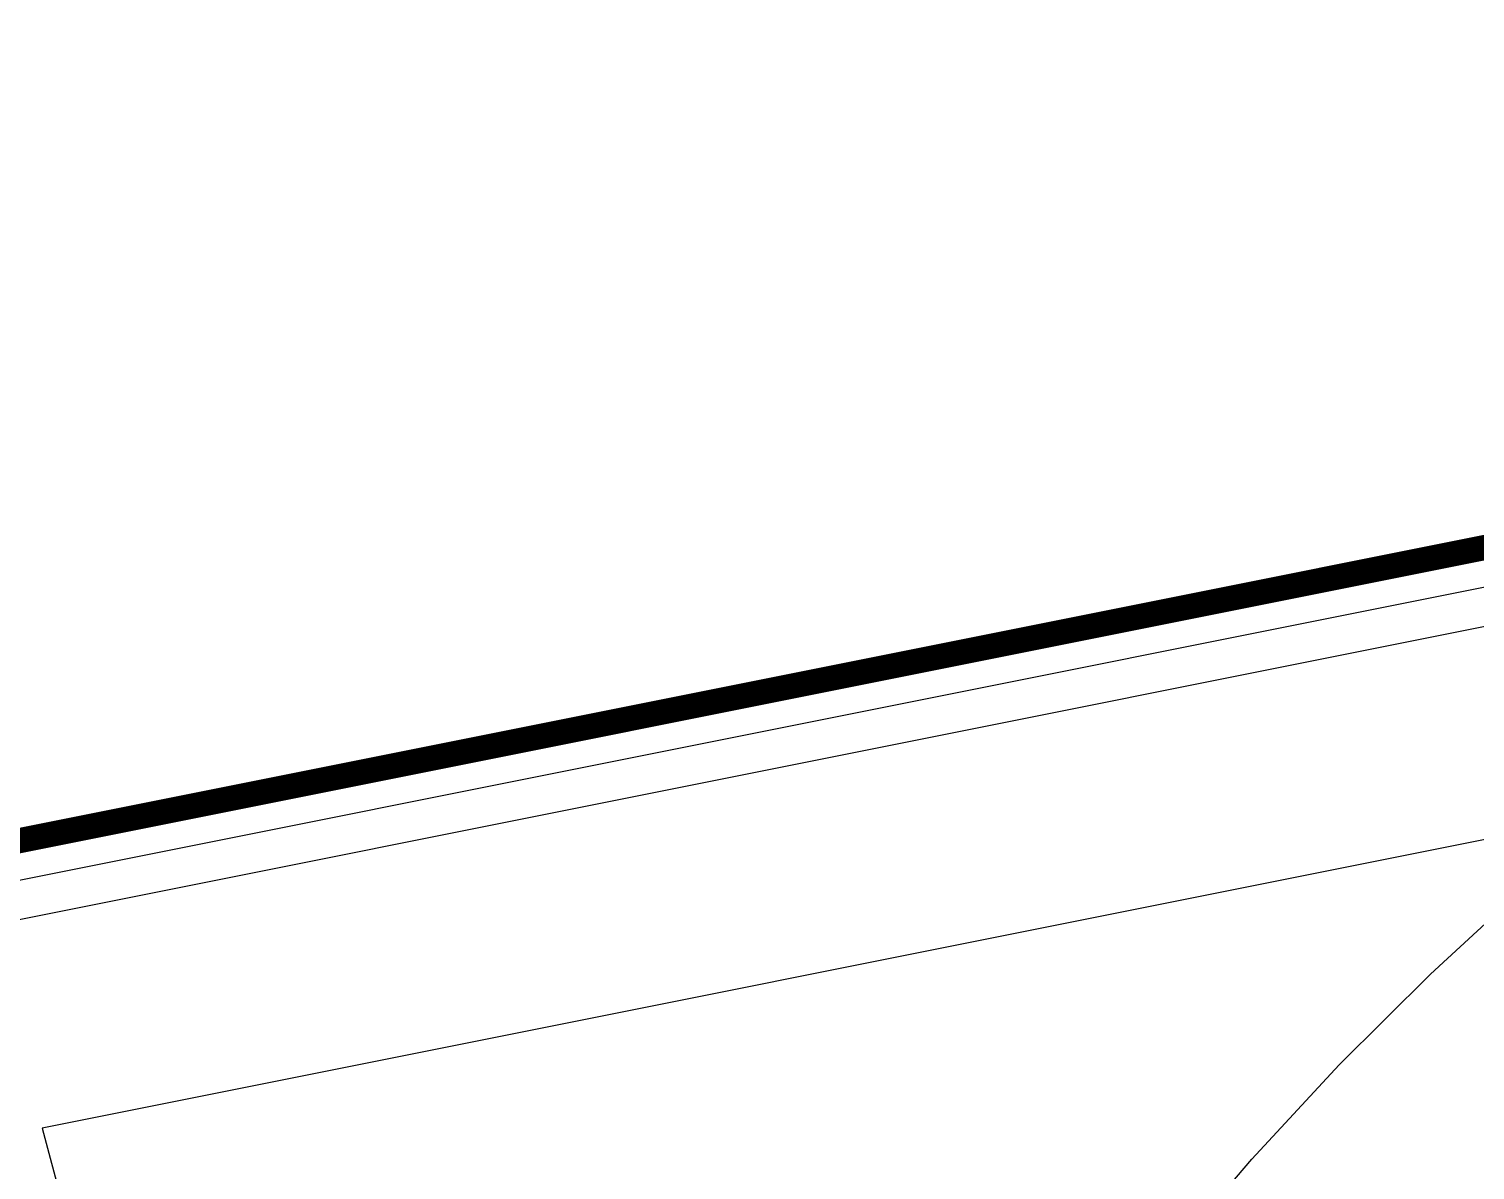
# Model space of a CAD drawing. Header units: inches. Extents: x -27 to 142, y -1 to 42.
# Drawn here: x 26.09 to 37.59, y 33.1 to 42.18 of the extents above; entities that cross this region are included whole.
import ezdxf

# ---------------------------------------------------------------- set-up
doc = ezdxf.new("R2010")
doc.units = ezdxf.units.IN
for name, color, linetype in [('Bottom Layer', 5, 'Continuous'), ('Keep-Out Layer', 6, 'Continuous'), ('Mechanical 1', 6, 'Continuous'), ('Top Layer', 1, 'Continuous'), ('Top Overlay', 2, 'Continuous'), ('Top Solder', 216, 'Continuous')]:
    doc.layers.add(name, color=color, linetype=linetype)

msp = doc.modelspace()

# ---------------------------------------------------------------- linework, layer by layer
at = {"layer": 'Bottom Layer'}
msp.add_line((23.807, 34.969), (57.8, 41.768), dxfattribs=at)
at = {"layer": 'Keep-Out Layer'}
msp.add_lwpolyline([(23.335, 35.187, 0.2, 0.2, 0), (57.8, 42.08, 0.2, 0.2, 0)], format="xyseb", dxfattribs=at)
at = {"layer": 'Mechanical 1'}
msp.add_lwpolyline([(23.335, 35.187, 0.2, 0.2, 0), (57.8, 42.08, 0.2, 0.2, 0)], format="xyseb", dxfattribs=at)
at = {"layer": 'Top Layer'}
msp.add_line((23.807, 34.969), (57.8, 41.768), dxfattribs=at)
at = {"layer": 'Top Overlay'}
for p, q in [((37.239, 34.66), (37.991, 35.353)), ((36.514, 33.938), (37.239, 34.66)), ((35.819, 33.189), (36.514, 33.938)), ((35.153, 32.413), (35.819, 33.189))]:
    msp.add_line(p, q, dxfattribs=at)
at = {"layer": 'Top Solder'}
for p, q in [((24.1, 34.714), (57.892, 41.472)), ((57.892, 39.778), (26.192, 33.435)), ((26.192, 33.435), (34.782, 1.337))]:
    msp.add_line(p, q, dxfattribs=at)

doc.saveas('drawing.dxf')
